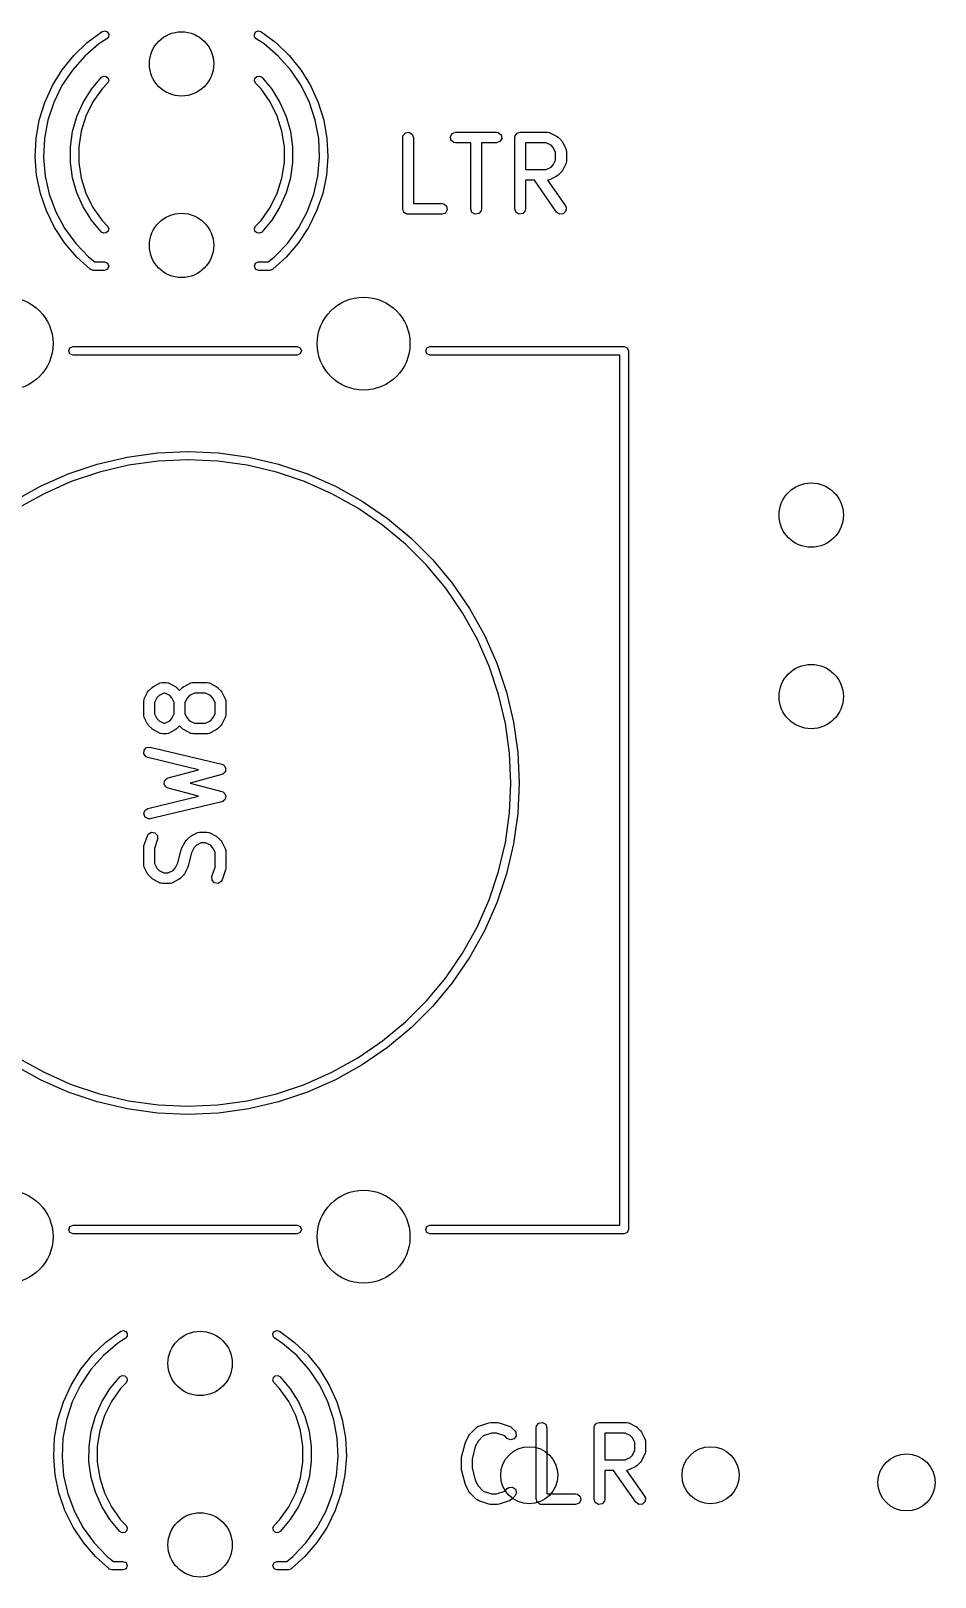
# Model space of a CAD drawing. Extents: x 36 to 247, y -101 to -40.
# Drawn here: x 127.21 to 139.88, y -93.83 to -72.18 of the extents above; entities that cross this region are included whole.
import ezdxf

# ---------------------------------------------------------------- set-up
doc = ezdxf.new("R2010")
doc.units = 0
doc.layers.add('BLACK', color=7, linetype='CONTINUOUS')

msp = doc.modelspace()

# ---------------------------------------------------------------- linework, layer by layer
at = {"layer": 'BLACK', "linetype": 'CONTINUOUS'}
for p, q in [((128.000254, -72.346317), (128.208872, -72.192244)), ((128.208871, -72.192243), (128.244719, -72.182757)), ((128.208872, -72.192244), (128.208871, -72.192243)), ((128.244719, -72.182757), (128.279297, -72.196155)), ((128.297339, -72.264342), (128.273913, -72.293087)), ((128.279297, -72.196155), (128.299396, -72.227317)), ((128.299396, -72.227317), (128.297339, -72.264342)), ((130.340604, -72.227317), (130.360703, -72.196155)), ((130.342661, -72.264342), (130.340604, -72.227317)), ((130.366087, -72.293087), (130.342661, -72.264342)), ((130.360703, -72.196155), (130.395281, -72.182757)), ((130.395281, -72.182757), (130.431129, -72.192243)), ((130.431129, -72.192243), (130.431128, -72.192244)), ((130.431128, -72.192244), (130.639746, -72.346317)), ((127.812758, -72.525497), (128.000254, -72.346317)), ((128.163711, -72.36409), (127.964615, -72.53469)), ((128.273913, -72.293088), (128.163711, -72.36409)), ((128.273913, -72.293087), (128.273913, -72.293088)), ((130.366087, -72.293088), (130.366087, -72.293087)), ((130.476289, -72.36409), (130.366087, -72.293088)), ((130.675385, -72.53469), (130.476289, -72.36409)), ((130.639746, -72.346317), (130.827242, -72.525497)), ((127.649386, -72.726916), (127.812758, -72.525497)), ((127.964615, -72.53469), (127.790416, -72.730645)), ((130.849584, -72.730645), (130.675385, -72.53469)), ((130.827242, -72.525497), (130.990614, -72.726916)), ((127.512751, -72.94735), (127.649386, -72.726916)), ((127.790416, -72.730645), (127.644314, -72.948355)), ((128.057352, -72.998858), (128.19697, -72.832225)), ((128.19697, -72.832225), (128.229697, -72.81479)), ((128.283357, -72.915516), (128.206546, -72.995196)), ((128.229697, -72.81479), (128.266422, -72.819921)), ((128.266422, -72.819921), (128.293117, -72.84566)), ((128.299586, -72.882173), (128.283356, -72.915515)), ((128.283356, -72.915515), (128.283357, -72.915516)), ((128.293117, -72.84566), (128.299586, -72.882173)), ((130.340414, -72.882173), (130.346883, -72.84566)), ((130.356644, -72.915515), (130.340414, -72.882173)), ((130.346883, -72.84566), (130.373578, -72.819921)), ((130.356643, -72.915516), (130.356644, -72.915515)), ((130.433454, -72.995196), (130.356643, -72.915516)), ((130.373578, -72.819921), (130.410303, -72.81479)), ((130.410303, -72.81479), (130.44303, -72.832225)), ((130.44303, -72.832225), (130.582648, -72.998858)), ((130.995686, -72.948355), (130.849584, -72.730645)), ((130.990614, -72.726916), (131.127249, -72.94735)), ((127.405041, -73.18327), (127.512751, -72.94735)), ((127.644314, -72.948355), (127.528993, -73.183822)), ((127.942253, -73.183282), (128.057352, -72.998858)), ((128.206546, -72.995196), (128.079065, -73.17615)), ((130.560935, -73.17615), (130.433454, -72.995196)), ((130.582648, -72.998858), (130.697747, -73.183282)), ((131.111007, -73.183822), (130.995686, -72.948355)), ((131.127249, -72.94735), (131.234959, -73.18327)), ((127.32798, -73.430902), (127.405041, -73.18327)), ((127.528993, -73.183822), (127.446572, -73.432721)), ((127.853911, -73.381916), (127.942253, -73.183282)), ((128.079065, -73.17615), (127.980733, -73.374459)), ((130.659267, -73.374459), (130.560935, -73.17615)), ((130.697747, -73.183282), (130.786089, -73.381916)), ((131.193428, -73.432721), (131.111007, -73.183822)), ((131.234959, -73.18327), (131.31202, -73.430902)), ((127.2828, -73.686282), (127.32798, -73.430902)), ((127.446572, -73.432721), (127.398564, -73.690478)), ((127.794039, -73.590902), (127.853911, -73.381916)), ((127.980733, -73.374459), (127.913861, -73.585465)), ((130.726139, -73.585465), (130.659267, -73.374459)), ((130.786089, -73.381916), (130.845961, -73.590902)), ((131.241436, -73.690478), (131.193428, -73.432721)), ((131.31202, -73.430902), (131.3572, -73.686282)), ((127.270225, -73.945323), (127.2828, -73.686282)), ((127.398564, -73.690478), (127.385852, -73.95236)), ((127.763801, -73.806182), (127.794039, -73.590902)), ((127.913861, -73.585465), (127.880019, -73.804212)), ((130.759981, -73.804212), (130.726139, -73.585465)), ((130.845961, -73.590902), (130.876199, -73.806182)), ((131.254148, -73.95236), (131.241436, -73.690478)), ((131.3572, -73.686282), (131.369775, -73.945323)), ((132.417381, -73.674819), (132.421904, -73.649167)), ((132.417381, -74.674819), (132.417381, -73.674819)), ((132.421904, -73.649167), (132.454881, -73.609867)), ((132.454881, -73.609867), (132.505405, -73.600958)), ((132.505405, -73.600958), (132.549834, -73.62661)), ((132.549834, -73.62661), (132.567381, -73.674819)), ((132.567381, -73.674819), (132.567381, -74.599819)), ((133.085187, -73.661795), (133.110839, -73.617366)), ((133.094096, -73.712319), (133.085187, -73.661795)), ((133.133396, -73.745296), (133.094096, -73.712319)), ((133.110839, -73.617366), (133.159048, -73.599819)), ((133.159048, -73.749819), (133.133396, -73.745296)), ((133.159048, -73.599819), (133.730476, -73.599819)), ((133.369762, -73.749819), (133.159048, -73.749819)), ((133.369762, -74.674819), (133.369762, -73.749819)), ((133.730476, -73.749819), (133.519762, -73.749819)), ((133.519762, -73.749819), (133.519762, -74.674819)), ((133.730476, -73.599819), (133.756128, -73.604342)), ((133.778685, -73.732272), (133.730476, -73.749819)), ((133.756128, -73.604342), (133.795428, -73.637319)), ((133.804337, -73.687843), (133.778685, -73.732272)), ((133.795428, -73.637319), (133.804337, -73.687843)), ((133.98881, -73.674819), (133.990527, -73.665077)), ((133.98881, -74.674819), (133.98881, -73.674819)), ((133.989949, -73.661795), (133.991615, -73.658909)), ((133.990527, -73.665077), (133.989949, -73.661795)), ((133.991615, -73.658909), (133.993333, -73.649167)), ((133.993333, -73.649167), (134.005858, -73.634239)), ((134.005858, -73.634239), (134.015601, -73.617366)), ((134.015601, -73.617366), (134.021959, -73.615051)), ((134.021959, -73.615051), (134.02631, -73.609867)), ((134.02631, -73.609867), (134.045501, -73.606482)), ((134.045501, -73.606482), (134.06381, -73.599819)), ((134.06381, -73.599819), (134.444762, -73.599819)), ((134.427057, -73.749819), (134.13881, -73.749819)), ((134.13881, -73.749819), (134.13881, -74.123628)), ((134.495573, -73.784077), (134.427057, -73.749819)), ((134.444762, -73.599819), (134.470414, -73.604342)), ((134.470414, -73.604342), (134.473849, -73.607224)), ((134.473849, -73.607224), (134.478303, -73.607737)), ((134.478303, -73.607737), (134.573541, -73.655356)), ((134.52598, -73.814484), (134.495573, -73.784077)), ((134.573541, -73.655356), (134.591551, -73.668714)), ((134.591551, -73.668714), (134.593033, -73.669405)), ((134.593033, -73.669405), (134.640652, -73.717024)), ((134.640652, -73.717024), (134.653511, -73.73539)), ((134.653511, -73.73539), (134.654701, -73.736516)), ((134.654701, -73.736516), (134.70232, -73.831754)), ((127.290457, -74.203878), (127.270225, -73.945323)), ((127.385852, -73.95236), (127.408668, -74.213555)), ((127.763784, -74.023575), (127.763801, -73.806182)), ((127.880019, -73.804212), (127.880001, -74.025562)), ((130.759999, -74.025562), (130.759981, -73.804212)), ((130.876199, -73.806182), (130.876216, -74.023575)), ((131.231332, -74.213555), (131.254148, -73.95236)), ((131.369775, -73.945323), (131.349543, -74.203878)), ((134.560238, -73.883), (134.52598, -73.814484)), ((134.52598, -74.058963), (134.560238, -73.990447)), ((134.560238, -73.990447), (134.560238, -73.883)), ((134.70232, -73.831754), (134.709746, -73.85672)), ((134.710238, -74.008152), (134.705715, -74.033804)), ((134.709746, -73.85672), (134.708704, -73.861081)), ((134.708704, -73.861081), (134.710238, -73.865295)), ((134.710238, -73.865295), (134.710238, -74.008152)), ((127.343171, -74.45781), (127.290457, -74.203878)), ((127.408668, -74.213555), (127.466594, -74.469266)), ((127.793988, -74.238859), (127.763784, -74.023575)), ((127.880001, -74.025562), (127.913809, -74.244315)), ((130.726191, -74.244315), (130.759999, -74.025562)), ((130.876216, -74.023575), (130.846012, -74.238859)), ((131.173406, -74.469266), (131.231332, -74.213555)), ((131.349543, -74.203878), (131.296829, -74.45781)), ((134.13881, -74.123628), (134.427057, -74.123628)), ((134.427057, -74.123628), (134.495573, -74.08937)), ((134.573541, -74.218091), (134.478303, -74.26571)), ((134.495573, -74.08937), (134.52598, -74.058963)), ((134.574666, -74.216901), (134.573541, -74.218091)), ((134.593033, -74.204042), (134.574666, -74.216901)), ((134.640652, -74.156423), (134.593033, -74.204042)), ((134.641343, -74.154941), (134.640652, -74.156423)), ((134.654701, -74.136931), (134.641343, -74.154941)), ((134.70232, -74.041693), (134.654701, -74.136931)), ((134.702832, -74.037239), (134.70232, -74.041693)), ((134.705715, -74.033804), (134.702832, -74.037239)), ((127.853827, -74.447855), (127.793988, -74.238859)), ((127.942139, -74.646502), (127.853827, -74.447855)), ((127.913809, -74.244315), (127.980649, -74.455332)), ((130.659351, -74.455332), (130.726191, -74.244315)), ((130.786173, -74.447855), (130.697861, -74.646502)), ((130.846012, -74.238859), (130.786173, -74.447855)), ((134.262856, -74.273628), (134.13881, -74.273628)), ((134.13881, -74.273628), (134.13881, -74.674819)), ((134.573796, -74.717829), (134.262856, -74.273628)), ((134.448975, -74.272094), (134.445711, -74.273282)), ((134.445711, -74.273282), (134.696681, -74.63181)), ((134.453336, -74.273136), (134.448975, -74.272094)), ((134.478303, -74.26571), (134.453336, -74.273136)), ((127.427524, -74.703054), (127.343171, -74.45781)), ((127.466594, -74.469266), (127.558565, -74.714796)), ((128.057208, -74.830944), (127.942139, -74.646502)), ((127.980649, -74.455332), (128.078949, -74.653656)), ((128.078949, -74.653656), (128.206402, -74.83463)), ((130.433598, -74.83463), (130.561051, -74.653656)), ((130.561051, -74.653656), (130.659351, -74.455332)), ((130.697861, -74.646502), (130.582792, -74.830944)), ((131.081435, -74.714796), (131.173406, -74.469266)), ((131.296829, -74.45781), (131.212476, -74.703054)), ((132.567381, -74.599819), (132.968571, -74.599819)), ((132.968571, -74.599819), (132.994223, -74.604342)), ((132.994223, -74.604342), (133.033523, -74.637319)), ((133.033523, -74.637319), (133.042432, -74.687843)), ((134.696681, -74.63181), (134.707686, -74.655418)), ((134.707686, -74.655418), (134.703207, -74.706525)), ((127.542165, -74.935685), (127.427524, -74.703054)), ((127.558565, -74.714796), (127.682893, -74.945634)), ((128.196801, -74.997599), (128.057208, -74.830944)), ((128.206402, -74.83463), (128.283201, -74.914322)), ((130.356799, -74.914322), (130.433598, -74.83463)), ((130.582792, -74.830944), (130.443199, -74.997599)), ((130.957107, -74.945634), (131.081435, -74.714796)), ((131.212476, -74.703054), (131.097835, -74.935685)), ((132.424044, -74.693127), (132.417381, -74.674819)), ((132.427429, -74.712319), (132.424044, -74.693127)), ((132.432613, -74.716669), (132.427429, -74.712319)), ((132.434928, -74.723028), (132.432613, -74.716669)), ((132.451801, -74.73277), (132.434928, -74.723028)), ((132.466729, -74.745296), (132.451801, -74.73277)), ((132.476471, -74.747013), (132.466729, -74.745296)), ((132.479357, -74.74868), (132.476471, -74.747013)), ((132.482639, -74.748101), (132.479357, -74.74868)), ((132.492381, -74.749819), (132.482639, -74.748101)), ((132.968571, -74.749819), (132.492381, -74.749819)), ((133.01678, -74.732272), (132.968571, -74.749819)), ((133.042432, -74.687843), (133.01678, -74.732272)), ((133.387309, -74.723028), (133.369762, -74.674819)), ((133.431738, -74.74868), (133.387309, -74.723028)), ((133.482262, -74.739771), (133.431738, -74.74868)), ((133.515239, -74.700471), (133.482262, -74.739771)), ((133.519762, -74.674819), (133.515239, -74.700471)), ((134.006357, -74.723028), (133.98881, -74.674819)), ((134.050786, -74.74868), (134.006357, -74.723028)), ((134.10131, -74.739771), (134.050786, -74.74868)), ((134.134287, -74.700471), (134.10131, -74.739771)), ((134.13881, -74.674819), (134.134287, -74.700471)), ((134.615817, -74.747261), (134.573796, -74.717829)), ((134.666925, -74.742797), (134.615817, -74.747261)), ((134.703207, -74.706525), (134.666925, -74.742797)), ((127.68526, -75.151981), (127.542165, -74.935685)), ((127.682893, -74.945634), (127.837293, -75.15754)), ((128.229525, -75.01504), (128.1968, -74.997599)), ((128.1968, -74.997599), (128.196801, -74.997599)), ((128.266251, -75.009914), (128.229525, -75.01504)), ((128.29295, -74.98418), (128.266251, -75.009914)), ((128.283201, -74.914322), (128.2832, -74.914323)), ((128.2832, -74.914323), (128.299424, -74.947667)), ((128.299424, -74.947667), (128.29295, -74.98418)), ((130.340576, -74.947667), (130.3568, -74.914323)), ((130.34705, -74.98418), (130.340576, -74.947667)), ((130.373749, -75.009914), (130.34705, -74.98418)), ((130.3568, -74.914323), (130.356799, -74.914322)), ((130.410475, -75.01504), (130.373749, -75.009914)), ((130.4432, -74.997599), (130.410475, -75.01504)), ((130.443199, -74.997599), (130.4432, -74.997599)), ((130.802707, -75.15754), (130.957107, -74.945634)), ((131.097835, -74.935685), (130.95474, -75.151981)), ((127.854519, -75.348479), (127.68526, -75.151981)), ((127.837293, -75.15754), (128.018929, -75.346622)), ((130.621071, -75.346622), (130.802707, -75.15754)), ((130.95474, -75.151981), (130.785481, -75.348479)), ((128.041251, -75.516646), (127.854519, -75.348479)), ((128.018929, -75.346622), (128.105351, -75.415)), ((128.041574, -75.517426), (128.041251, -75.516646)), ((128.042578, -75.517841), (128.041574, -75.517426)), ((128.047233, -75.522034), (128.042578, -75.517841)), ((128.047232, -75.522035), (128.047233, -75.522034)), ((128.081993, -75.534948), (128.047232, -75.522035)), ((128.105351, -75.415), (128.24, -75.415)), ((128.24, -75.415), (128.282426, -75.432574)), ((128.282426, -75.517426), (128.24, -75.535)), ((128.282426, -75.432574), (128.3, -75.475)), ((128.3, -75.475), (128.282426, -75.517426)), ((130.34, -75.475), (130.357574, -75.432574)), ((130.357574, -75.517426), (130.34, -75.475)), ((130.357574, -75.432574), (130.4, -75.415)), ((130.4, -75.535), (130.357574, -75.517426)), ((130.4, -75.415), (130.534649, -75.415)), ((130.534649, -75.415), (130.621071, -75.346622)), ((130.592768, -75.522035), (130.558007, -75.534948)), ((130.597421, -75.517841), (130.592767, -75.522034)), ((130.592767, -75.522034), (130.592768, -75.522035)), ((130.598426, -75.517426), (130.597421, -75.517841)), ((130.598748, -75.516646), (130.598426, -75.517426)), ((130.785481, -75.348479), (130.598748, -75.516646)), ((128.083116, -75.534633), (128.081993, -75.534948)), ((128.084, -75.535), (128.083116, -75.534633)), ((128.24, -75.535), (128.084, -75.535)), ((130.556, -75.535), (130.4, -75.535)), ((130.556883, -75.534633), (130.556, -75.535)), ((130.558007, -75.534948), (130.556883, -75.534633)), ((127.757574, -76.617574), (127.8, -76.6)), ((127.8, -76.6), (130.94, -76.6)), ((130.94, -76.6), (130.982426, -76.617574)), ((132.757574, -76.617574), (132.8, -76.6)), ((132.8, -76.6), (135.52, -76.6)), ((135.52, -76.6), (135.562426, -76.617574)), ((127.74, -76.66), (127.757574, -76.617574)), ((127.757574, -76.702426), (127.74, -76.66)), ((127.8, -76.72), (127.757574, -76.702426)), ((130.94, -76.72), (127.8, -76.72)), ((130.982426, -76.702426), (130.94, -76.72)), ((130.982426, -76.617574), (131, -76.66)), ((131, -76.66), (130.982426, -76.702426)), ((132.74, -76.66), (132.757574, -76.617574)), ((132.757574, -76.702426), (132.74, -76.66)), ((132.8, -76.72), (132.757574, -76.702426)), ((135.46, -76.72), (132.8, -76.72)), ((135.46, -88.9), (135.46, -76.72)), ((135.562426, -76.617574), (135.58, -76.66)), ((135.58, -76.66), (135.58, -88.96)), ((128.557577, -78.149939), (128.981962, -78.090739)), ((128.981962, -78.090739), (129.41, -78.07095)), ((129.41, -78.07095), (129.838038, -78.090739)), ((129.838038, -78.090739), (130.262423, -78.149939)), ((127.734182, -78.384215), (128.140464, -78.248043)), ((128.140464, -78.248043), (128.557577, -78.149939)), ((128.57874, -78.263151), (128.171982, -78.358819)), ((128.992589, -78.205421), (128.57874, -78.263151)), ((129.41, -78.186123), (128.992589, -78.205421)), ((129.827411, -78.205421), (129.41, -78.186123)), ((130.24126, -78.263151), (129.827411, -78.205421)), ((130.648018, -78.358819), (130.24126, -78.263151)), ((130.262423, -78.149939), (130.679536, -78.248043)), ((130.679536, -78.248043), (131.085818, -78.384215)), ((126.967855, -78.7658), (127.342197, -78.557293)), ((127.342197, -78.557293), (127.734182, -78.384215)), ((127.775787, -78.49161), (127.393535, -78.660391)), ((128.171982, -78.358819), (127.775787, -78.49161)), ((131.044213, -78.49161), (130.648018, -78.358819)), ((131.426465, -78.660391), (131.044213, -78.49161)), ((131.085818, -78.384215), (131.477803, -78.557293)), ((131.477803, -78.557293), (131.852145, -78.7658)), ((127.393535, -78.660391), (127.028486, -78.863722)), ((131.791514, -78.863722), (131.426465, -78.660391)), ((131.852145, -78.7658), (132.205652, -79.007958)), ((132.136245, -79.099868), (131.791514, -78.863722)), ((132.457716, -79.366815), (132.136245, -79.099868)), ((132.205652, -79.007958), (132.535308, -79.281701)), ((132.753185, -79.662284), (132.457716, -79.366815)), ((132.535308, -79.281701), (132.838299, -79.584692)), ((132.838299, -79.584692), (133.112042, -79.914348)), ((133.020132, -79.983755), (132.753185, -79.662284)), ((133.256278, -80.328486), (133.020132, -79.983755)), ((133.112042, -79.914348), (133.3542, -80.267855)), ((133.3542, -80.267855), (133.562707, -80.642197)), ((133.459609, -80.693535), (133.256278, -80.328486)), ((133.62839, -81.075787), (133.459609, -80.693535)), ((133.562707, -80.642197), (133.735785, -81.034182)), ((133.761181, -81.471982), (133.62839, -81.075787)), ((133.735785, -81.034182), (133.871957, -81.440464)), ((128.859405, -81.418871), (128.907024, -81.371252)), ((128.907024, -81.371252), (128.92539, -81.358392)), ((128.92539, -81.358392), (128.926516, -81.357203)), ((128.926516, -81.357203), (129.021754, -81.309584)), ((129.021754, -81.309584), (129.04672, -81.302158)), ((129.04672, -81.302158), (129.051081, -81.303199)), ((129.051081, -81.303199), (129.055295, -81.301666)), ((129.055295, -81.301666), (129.102914, -81.301666)), ((129.102914, -81.301666), (129.128566, -81.306189)), ((129.128566, -81.306189), (129.132001, -81.309071)), ((129.132001, -81.309071), (129.136455, -81.309584)), ((129.136455, -81.309584), (129.231693, -81.357203)), ((129.231693, -81.357203), (129.249703, -81.370561)), ((129.249703, -81.370561), (129.251185, -81.371252)), ((129.251185, -81.371252), (129.29339, -81.413457)), ((129.29339, -81.413457), (129.335595, -81.371252)), ((129.335595, -81.371252), (129.353961, -81.358392)), ((129.353961, -81.358392), (129.355087, -81.357203)), ((129.355087, -81.357203), (129.450325, -81.309584)), ((129.450325, -81.309584), (129.475291, -81.302158)), ((129.475291, -81.302158), (129.479652, -81.303199)), ((129.479652, -81.303199), (129.483866, -81.301666)), ((129.483866, -81.301666), (129.674342, -81.301666)), ((129.674342, -81.301666), (129.699994, -81.306189)), ((129.699994, -81.306189), (129.703429, -81.309071)), ((129.703429, -81.309071), (129.707883, -81.309584)), ((129.707883, -81.309584), (129.803121, -81.357203)), ((129.803121, -81.357203), (129.821129, -81.370559)), ((129.821129, -81.370559), (129.822612, -81.371251)), ((129.822612, -81.371251), (129.870232, -81.41887)), ((128.789819, -81.567142), (128.794342, -81.54149)), ((128.789819, -81.757618), (128.789819, -81.567142)), ((128.794342, -81.54149), (128.797224, -81.538054)), ((128.797224, -81.538054), (128.797737, -81.533601)), ((128.797737, -81.533601), (128.845356, -81.438363)), ((128.845356, -81.438363), (128.858714, -81.420352)), ((128.858714, -81.420352), (128.859405, -81.418871)), ((128.974077, -81.516331), (128.939819, -81.584847)), ((128.939819, -81.584847), (128.939819, -81.739913)), ((129.004484, -81.485924), (128.974077, -81.516331)), ((129.073, -81.451666), (129.004484, -81.485924)), ((129.085209, -81.451666), (129.073, -81.451666)), ((129.153725, -81.485924), (129.085209, -81.451666)), ((129.184132, -81.516331), (129.153725, -81.485924)), ((129.21839, -81.584847), (129.184132, -81.516331)), ((129.21839, -81.739913), (129.21839, -81.584847)), ((129.402648, -81.516331), (129.36839, -81.584847)), ((129.36839, -81.584847), (129.36839, -81.739913)), ((129.433055, -81.485924), (129.402648, -81.516331)), ((129.501571, -81.451666), (129.433055, -81.485924)), ((129.656637, -81.451666), (129.501571, -81.451666)), ((129.725153, -81.485924), (129.656637, -81.451666)), ((129.755561, -81.516331), (129.725153, -81.485924)), ((129.789819, -81.584847), (129.755561, -81.516331)), ((129.789819, -81.739913), (129.789819, -81.584847)), ((129.870232, -81.41887), (129.883094, -81.437238)), ((129.883094, -81.437238), (129.884282, -81.438363)), ((129.884282, -81.438363), (129.931901, -81.533601)), ((129.931901, -81.533601), (129.939327, -81.558567)), ((129.939327, -81.558567), (129.938285, -81.562928)), ((129.938285, -81.562928), (129.939819, -81.567142)), ((129.939819, -81.567142), (129.939819, -81.757618)), ((133.856849, -81.87874), (133.761181, -81.471982)), ((133.871957, -81.440464), (133.970061, -81.857577)), ((128.791352, -81.761831), (128.789819, -81.757618)), ((128.790311, -81.766192), (128.791352, -81.761831)), ((128.797737, -81.791159), (128.790311, -81.766192)), ((128.845356, -81.886397), (128.797737, -81.791159)), ((128.939819, -81.739913), (128.974077, -81.808429)), ((129.184132, -81.808429), (129.21839, -81.739913)), ((129.36839, -81.739913), (129.402648, -81.808429)), ((129.755561, -81.808428), (129.789819, -81.739913)), ((129.931901, -81.791159), (129.884282, -81.886397)), ((129.932413, -81.786705), (129.931901, -81.791159)), ((129.935296, -81.78327), (129.932413, -81.786705)), ((129.939819, -81.757618), (129.935296, -81.78327)), ((128.846545, -81.887522), (128.845356, -81.886397)), ((128.859405, -81.905889), (128.846545, -81.887522)), ((128.907024, -81.953508), (128.859405, -81.905889)), ((128.908505, -81.954199), (128.907024, -81.953508)), ((128.926516, -81.967557), (128.908505, -81.954199)), ((129.021754, -82.015176), (128.926516, -81.967557)), ((128.974077, -81.808429), (129.004484, -81.838836)), ((129.004484, -81.838836), (129.073, -81.873094)), ((129.026207, -82.015688), (129.021754, -82.015176)), ((129.029643, -82.018571), (129.026207, -82.015688)), ((129.055295, -82.023094), (129.029643, -82.018571)), ((129.102914, -82.023094), (129.055295, -82.023094)), ((129.073, -81.873094), (129.085209, -81.873094)), ((129.085209, -81.873094), (129.153725, -81.838836)), ((129.107127, -82.02156), (129.102914, -82.023094)), ((129.111488, -82.022602), (129.107127, -82.02156)), ((129.136455, -82.015176), (129.111488, -82.022602)), ((129.231693, -81.967557), (129.136455, -82.015176)), ((129.153725, -81.838836), (129.184132, -81.808429)), ((129.232818, -81.966367), (129.231693, -81.967557)), ((129.251185, -81.953508), (129.232818, -81.966367)), ((129.29339, -81.911303), (129.251185, -81.953508)), ((129.335595, -81.953508), (129.29339, -81.911303)), ((129.337076, -81.954199), (129.335595, -81.953508)), ((129.355087, -81.967557), (129.337076, -81.954199)), ((129.450325, -82.015176), (129.355087, -81.967557)), ((129.402648, -81.808429), (129.433055, -81.838836)), ((129.433055, -81.838836), (129.501571, -81.873094)), ((129.454778, -82.015688), (129.450325, -82.015176)), ((129.458214, -82.018571), (129.454778, -82.015688)), ((129.483866, -82.023094), (129.458214, -82.018571)), ((129.674342, -82.023094), (129.483866, -82.023094)), ((129.501571, -81.873094), (129.656637, -81.873094)), ((129.656637, -81.873094), (129.725153, -81.838835)), ((129.678555, -82.02156), (129.674342, -82.023094)), ((129.682916, -82.022602), (129.678555, -82.02156)), ((129.707883, -82.015176), (129.682916, -82.022602)), ((129.803121, -81.967557), (129.707883, -82.015176)), ((129.725153, -81.838835), (129.755561, -81.808428)), ((129.804246, -81.966368), (129.803121, -81.967557)), ((129.822612, -81.953509), (129.804246, -81.966368)), ((129.870232, -81.90589), (129.822612, -81.953509)), ((129.870922, -81.904408), (129.870232, -81.90589)), ((129.884282, -81.886397), (129.870922, -81.904408)), ((133.914579, -82.292589), (133.856849, -81.87874)), ((133.970061, -81.857577), (134.029261, -82.281962)), ((128.795983, -82.25165), (128.831228, -82.214371)), ((128.831228, -82.214371), (128.882191, -82.208468)), ((128.882191, -82.208468), (129.882191, -82.446563)), ((128.792948, -82.302864), (128.795983, -82.25165)), ((128.823541, -82.344047), (128.792948, -82.302864)), ((128.847447, -82.354388), (128.823541, -82.344047)), ((129.558303, -82.523639), (128.847447, -82.354388)), ((129.882191, -82.446563), (129.906097, -82.456904)), ((129.906097, -82.456904), (129.910788, -82.463218)), ((133.933877, -82.71), (133.914579, -82.292589)), ((134.029261, -82.281962), (134.04905, -82.71)), ((129.087365, -82.673529), (129.089148, -82.666908)), ((129.089148, -82.666908), (129.105052, -82.655799)), ((129.105052, -82.655799), (129.118755, -82.642064)), ((129.118755, -82.642064), (129.125585, -82.641458)), ((129.125585, -82.641458), (129.131208, -82.637531)), ((129.131208, -82.637531), (129.558303, -82.523639)), ((129.884144, -82.591991), (129.441613, -82.709999)), ((129.890595, -82.587485), (129.884144, -82.591991)), ((129.89841, -82.58658), (129.890595, -82.587485)), ((129.911083, -82.573174), (129.89841, -82.58658)), ((129.910788, -82.463218), (129.917916, -82.466553)), ((129.926204, -82.562614), (129.911083, -82.573174)), ((129.917916, -82.466553), (129.925691, -82.483281)), ((129.925691, -82.483281), (129.936691, -82.498087)), ((129.928248, -82.555019), (129.926204, -82.562614)), ((129.933655, -82.549301), (129.928248, -82.555019)), ((129.934746, -82.530886), (129.933655, -82.549301)), ((129.939542, -82.513076), (129.934746, -82.530886)), ((129.936691, -82.498087), (129.936225, -82.505941)), ((129.936225, -82.505941), (129.939542, -82.513076)), ((129.07581, -82.716446), (129.080854, -82.69771)), ((129.078701, -82.722665), (129.07581, -82.716446)), ((129.078112, -82.729497), (129.078701, -82.722665)), ((129.089257, -82.745374), (129.078112, -82.729497)), ((129.080854, -82.69771), (129.082522, -82.678384)), ((129.082522, -82.678384), (129.087365, -82.673529)), ((129.097436, -82.762968), (129.089257, -82.745374)), ((129.103647, -82.765873), (129.097436, -82.762968)), ((129.107588, -82.771487), (129.103647, -82.765873)), ((129.131208, -82.782467), (129.107588, -82.771487)), ((129.558303, -82.896358), (129.131208, -82.782467)), ((129.441613, -82.709999), (129.884144, -82.828007)), ((129.884144, -82.828007), (129.907764, -82.838987)), ((129.907764, -82.838987), (129.912285, -82.845427)), ((129.912285, -82.845427), (129.919319, -82.848951)), ((129.919319, -82.848951), (129.926641, -82.865877)), ((129.926641, -82.865877), (129.937241, -82.880977)), ((129.937241, -82.880977), (129.936564, -82.888816)), ((129.936564, -82.888816), (129.939688, -82.896037)), ((133.914579, -83.127411), (133.933877, -82.71)), ((134.04905, -82.71), (134.029261, -83.138038)), ((128.78995, -83.143008), (128.804614, -83.093846)), ((128.804614, -83.093846), (128.847447, -83.06561)), ((128.847447, -83.06561), (129.558303, -82.896358)), ((129.882191, -82.973435), (128.882191, -83.21153)), ((129.888759, -82.969105), (129.882191, -82.973435)), ((129.896597, -82.96841), (129.888759, -82.969105)), ((129.909628, -82.955347), (129.896597, -82.96841)), ((129.925024, -82.945199), (129.909628, -82.955347)), ((129.927271, -82.937663), (129.925024, -82.945199)), ((129.932831, -82.932091), (129.927271, -82.937663)), ((129.934417, -82.913708), (129.932831, -82.932091)), ((129.939688, -82.896037), (129.934417, -82.913708)), ((128.810319, -83.190094), (128.78995, -83.143008)), ((128.856188, -83.213072), (128.810319, -83.190094)), ((128.882191, -83.21153), (128.856188, -83.213072)), ((133.856849, -83.54126), (133.914579, -83.127411)), ((134.029261, -83.138038), (133.970061, -83.562423)), ((128.793668, -83.591044), (128.841287, -83.448187)), ((128.841287, -83.448187), (128.853689, -83.425282)), ((128.853689, -83.425282), (128.897402, -83.398427)), ((128.897402, -83.398427), (128.94815, -83.405952)), ((128.983589, -83.495622), (128.939819, -83.626931)), ((128.94815, -83.405952), (128.982188, -83.444338)), ((128.982188, -83.444338), (128.983589, -83.495622)), ((129.321546, -83.628839), (129.369165, -83.533601)), ((129.369165, -83.533601), (129.382523, -83.51559)), ((129.382523, -83.51559), (129.383214, -83.514109)), ((129.383214, -83.514109), (129.430833, -83.46649)), ((129.430833, -83.46649), (129.449199, -83.45363)), ((129.449199, -83.45363), (129.450325, -83.452441)), ((129.450325, -83.452441), (129.545563, -83.404822)), ((129.545563, -83.404822), (129.570529, -83.397396)), ((129.570529, -83.397396), (129.57489, -83.398437)), ((129.57489, -83.398437), (129.579104, -83.396904)), ((129.579104, -83.396904), (129.674342, -83.396904)), ((129.674342, -83.396904), (129.699994, -83.401427)), ((129.699994, -83.401427), (129.703429, -83.404309)), ((129.703429, -83.404309), (129.707883, -83.404822)), ((129.707883, -83.404822), (129.803121, -83.452441)), ((129.803121, -83.452441), (129.821129, -83.465797)), ((129.821129, -83.465797), (129.822612, -83.466489)), ((129.822612, -83.466489), (129.870232, -83.514108)), ((129.870232, -83.514108), (129.883094, -83.532476)), ((129.883094, -83.532476), (129.884282, -83.533601)), ((129.884282, -83.533601), (129.931901, -83.628839)), ((128.789819, -83.614761), (128.793712, -83.592678)), ((128.789819, -83.852856), (128.789819, -83.614761)), ((128.793712, -83.592678), (128.793668, -83.591044)), ((128.939819, -83.626931), (128.939819, -83.835151)), ((129.270244, -83.82668), (129.315867, -83.64419)), ((129.315867, -83.64419), (129.321139, -83.632367)), ((129.321139, -83.632367), (129.321546, -83.628839)), ((129.459392, -83.688556), (129.41377, -83.871046)), ((129.497886, -83.611569), (129.459392, -83.688556)), ((129.528293, -83.581162), (129.497886, -83.611569)), ((129.596809, -83.546904), (129.528293, -83.581162)), ((129.656637, -83.546904), (129.596809, -83.546904)), ((129.725153, -83.581162), (129.656637, -83.546904)), ((129.755561, -83.611569), (129.725153, -83.581162)), ((129.789819, -83.680085), (129.755561, -83.611569)), ((129.789819, -83.888305), (129.789819, -83.680085)), ((129.931901, -83.628839), (129.939327, -83.653805)), ((129.939327, -83.653805), (129.938285, -83.658166)), ((129.938285, -83.658166), (129.939819, -83.66238)), ((129.939819, -83.66238), (129.939819, -83.900475)), ((133.761181, -83.948018), (133.856849, -83.54126)), ((133.970061, -83.562423), (133.871957, -83.979536)), ((128.791352, -83.857069), (128.789819, -83.852856)), ((128.790311, -83.86143), (128.791352, -83.857069)), ((128.797737, -83.886397), (128.790311, -83.86143)), ((128.845356, -83.981635), (128.797737, -83.886397)), ((128.939819, -83.835151), (128.974077, -83.903667)), ((128.974077, -83.903667), (129.004484, -83.934074)), ((129.004484, -83.934074), (129.073, -83.968332)), ((129.073, -83.968332), (129.132828, -83.968332)), ((129.132828, -83.968332), (129.201344, -83.934074)), ((129.201344, -83.934074), (129.231751, -83.903667)), ((129.231751, -83.903667), (129.270244, -83.82668)), ((129.408091, -83.886397), (129.360472, -83.981635)), ((129.408497, -83.882868), (129.408091, -83.886397)), ((129.41377, -83.871046), (129.408497, -83.882868)), ((129.746049, -84.019615), (129.789819, -83.888305)), ((129.93597, -83.924193), (129.888351, -84.067049)), ((129.939819, -83.900475), (129.935925, -83.922557)), ((129.935925, -83.922557), (129.93597, -83.924193)), ((133.62839, -84.344213), (133.761181, -83.948018)), ((128.846545, -83.98276), (128.845356, -83.981635)), ((128.859405, -84.001127), (128.846545, -83.98276)), ((128.907024, -84.048746), (128.859405, -84.001127)), ((128.908505, -84.049437), (128.907024, -84.048746)), ((128.926516, -84.062795), (128.908505, -84.049437)), ((129.021754, -84.110414), (128.926516, -84.062795)), ((129.026207, -84.110926), (129.021754, -84.110414)), ((129.029643, -84.113809), (129.026207, -84.110926)), ((129.055295, -84.118332), (129.029643, -84.113809)), ((129.150533, -84.118332), (129.055295, -84.118332)), ((129.154746, -84.116798), (129.150533, -84.118332)), ((129.159107, -84.11784), (129.154746, -84.116798)), ((129.184074, -84.110414), (129.159107, -84.11784)), ((129.279312, -84.062795), (129.184074, -84.110414)), ((129.280437, -84.061605), (129.279312, -84.062795)), ((129.298804, -84.048746), (129.280437, -84.061605)), ((129.346423, -84.001127), (129.298804, -84.048746)), ((129.347114, -83.999645), (129.346423, -84.001127)), ((129.360472, -83.981635), (129.347114, -83.999645)), ((129.74745, -84.070899), (129.746049, -84.019615)), ((129.781487, -84.109284), (129.74745, -84.070899)), ((129.832236, -84.116809), (129.781487, -84.109284)), ((129.875948, -84.089954), (129.832236, -84.116809)), ((129.888351, -84.067049), (129.875948, -84.089954)), ((133.871957, -83.979536), (133.735785, -84.385818)), ((133.459609, -84.726465), (133.62839, -84.344213)), ((133.735785, -84.385818), (133.562707, -84.777803)), ((133.256278, -85.091514), (133.459609, -84.726465)), ((133.562707, -84.777803), (133.3542, -85.152145)), ((133.020132, -85.436245), (133.256278, -85.091514)), ((133.3542, -85.152145), (133.112042, -85.505652)), ((132.753185, -85.757716), (133.020132, -85.436245)), ((133.112042, -85.505652), (132.838299, -85.835308)), ((132.457716, -86.053185), (132.753185, -85.757716)), ((132.838299, -85.835308), (132.535308, -86.138299)), ((132.136245, -86.320132), (132.457716, -86.053185)), ((131.791514, -86.556278), (132.136245, -86.320132)), ((132.535308, -86.138299), (132.205652, -86.412042)), ((127.028486, -86.556278), (127.393535, -86.759609)), ((131.426465, -86.759609), (131.791514, -86.556278)), ((132.205652, -86.412042), (131.852145, -86.6542)), ((127.342197, -86.862707), (126.967855, -86.6542)), ((127.393535, -86.759609), (127.775787, -86.92839)), ((131.044213, -86.92839), (131.426465, -86.759609)), ((131.852145, -86.6542), (131.477803, -86.862707)), ((127.734182, -87.035785), (127.342197, -86.862707)), ((127.775787, -86.92839), (128.171982, -87.061181)), ((130.648018, -87.061181), (131.044213, -86.92839)), ((131.477803, -86.862707), (131.085818, -87.035785)), ((128.140464, -87.171957), (127.734182, -87.035785)), ((128.557577, -87.270061), (128.140464, -87.171957)), ((128.171982, -87.061181), (128.57874, -87.156849)), ((128.57874, -87.156849), (128.992589, -87.214579)), ((128.992589, -87.214579), (129.41, -87.233877)), ((129.41, -87.233877), (129.827411, -87.214579)), ((129.827411, -87.214579), (130.24126, -87.156849)), ((130.24126, -87.156849), (130.648018, -87.061181)), ((130.679536, -87.171957), (130.262423, -87.270061)), ((131.085818, -87.035785), (130.679536, -87.171957)), ((128.981962, -87.329261), (128.557577, -87.270061)), ((129.41, -87.34905), (128.981962, -87.329261)), ((129.838038, -87.329261), (129.41, -87.34905)), ((130.262423, -87.270061), (129.838038, -87.329261)), ((127.74, -88.96), (127.757574, -88.917574)), ((127.757574, -88.917574), (127.8, -88.9)), ((127.8, -88.9), (130.94, -88.9)), ((130.94, -88.9), (130.982426, -88.917574)), ((130.982426, -88.917574), (131, -88.96)), ((132.74, -88.96), (132.757574, -88.917574)), ((132.757574, -88.917574), (132.8, -88.9)), ((132.8, -88.9), (135.46, -88.9)), ((127.757574, -89.002426), (127.74, -88.96)), ((127.8, -89.02), (127.757574, -89.002426)), ((130.94, -89.02), (127.8, -89.02)), ((130.982426, -89.002426), (130.94, -89.02)), ((131, -88.96), (130.982426, -89.002426)), ((132.757574, -89.002426), (132.74, -88.96)), ((132.8, -89.02), (132.757574, -89.002426)), ((135.52, -89.02), (132.8, -89.02)), ((135.562426, -89.002426), (135.52, -89.02)), ((135.58, -88.96), (135.562426, -89.002426)), ((128.260254, -90.536317), (128.468872, -90.382244)), ((128.468871, -90.382243), (128.504719, -90.372757)), ((128.468872, -90.382244), (128.468871, -90.382243)), ((128.504719, -90.372757), (128.539297, -90.386155)), ((128.557339, -90.454342), (128.533913, -90.483087)), ((128.539297, -90.386155), (128.559396, -90.417317)), ((128.559396, -90.417317), (128.557339, -90.454342)), ((130.600604, -90.417317), (130.620703, -90.386155)), ((130.602661, -90.454342), (130.600604, -90.417317)), ((130.626087, -90.483087), (130.602661, -90.454342)), ((130.620703, -90.386155), (130.655281, -90.372757)), ((130.655281, -90.372757), (130.691129, -90.382243)), ((130.691129, -90.382243), (130.691128, -90.382244)), ((130.691128, -90.382244), (130.899746, -90.536317)), ((128.072758, -90.715497), (128.260254, -90.536317)), ((128.423711, -90.55409), (128.224615, -90.72469)), ((128.533913, -90.483088), (128.423711, -90.55409)), ((128.533913, -90.483087), (128.533913, -90.483088)), ((130.626087, -90.483088), (130.626087, -90.483087)), ((130.736289, -90.55409), (130.626087, -90.483088)), ((130.935385, -90.72469), (130.736289, -90.55409)), ((130.899746, -90.536317), (131.087242, -90.715497)), ((127.909386, -90.916916), (128.072758, -90.715497)), ((128.224615, -90.72469), (128.050416, -90.920645)), ((131.109584, -90.920645), (130.935385, -90.72469)), ((131.087242, -90.715497), (131.250614, -90.916916)), ((127.772751, -91.13735), (127.909386, -90.916916)), ((128.050416, -90.920645), (127.904314, -91.138355)), ((128.317352, -91.188858), (128.45697, -91.022225)), ((128.45697, -91.022225), (128.489697, -91.00479)), ((128.543357, -91.105516), (128.466546, -91.185196)), ((128.489697, -91.00479), (128.526422, -91.009921)), ((128.526422, -91.009921), (128.553117, -91.03566)), ((128.559586, -91.072173), (128.543356, -91.105515)), ((128.543356, -91.105515), (128.543357, -91.105516)), ((128.553117, -91.03566), (128.559586, -91.072173)), ((130.600414, -91.072173), (130.606883, -91.03566)), ((130.616644, -91.105515), (130.600414, -91.072173)), ((130.606883, -91.03566), (130.633578, -91.009921)), ((130.616643, -91.105516), (130.616644, -91.105515)), ((130.693454, -91.185196), (130.616643, -91.105516)), ((130.633578, -91.009921), (130.670303, -91.00479)), ((130.670303, -91.00479), (130.70303, -91.022225)), ((130.70303, -91.022225), (130.842648, -91.188858)), ((131.255686, -91.138355), (131.109584, -90.920645)), ((131.250614, -90.916916), (131.387249, -91.13735)), ((127.665041, -91.37327), (127.772751, -91.13735)), ((127.904314, -91.138355), (127.788993, -91.373822)), ((128.202253, -91.373282), (128.317352, -91.188858)), ((128.466546, -91.185196), (128.339065, -91.36615)), ((130.820935, -91.36615), (130.693454, -91.185196)), ((130.842648, -91.188858), (130.957747, -91.373282)), ((131.371007, -91.373822), (131.255686, -91.138355)), ((131.387249, -91.13735), (131.494959, -91.37327)), ((127.58798, -91.620902), (127.665041, -91.37327)), ((127.788993, -91.373822), (127.706572, -91.622721)), ((128.113911, -91.571916), (128.202253, -91.373282)), ((128.339065, -91.36615), (128.240733, -91.564459)), ((130.919267, -91.564459), (130.820935, -91.36615)), ((130.957747, -91.373282), (131.046089, -91.571916)), ((131.453428, -91.622721), (131.371007, -91.373822)), ((131.494959, -91.37327), (131.57202, -91.620902)), ((127.5428, -91.876282), (127.58798, -91.620902)), ((127.706572, -91.622721), (127.658564, -91.880478)), ((128.054039, -91.780902), (128.113911, -91.571916)), ((128.240733, -91.564459), (128.173861, -91.775465)), ((130.986139, -91.775465), (130.919267, -91.564459)), ((131.046089, -91.571916), (131.105961, -91.780902)), ((131.501436, -91.880478), (131.453428, -91.622721)), ((131.57202, -91.620902), (131.6172, -91.876282)), ((133.357919, -91.824643), (133.453157, -91.729405)), ((133.453157, -91.729405), (133.474494, -91.714464)), ((133.474494, -91.714464), (133.478962, -91.714073)), ((133.478962, -91.714073), (133.482473, -91.711287)), ((133.482473, -91.711287), (133.625329, -91.663668)), ((133.625329, -91.663668), (133.647509, -91.660378)), ((133.647509, -91.660378), (133.649047, -91.659819)), ((133.649047, -91.659819), (133.744285, -91.659819)), ((133.744285, -91.659819), (133.766367, -91.663712)), ((133.766367, -91.663712), (133.768002, -91.663668)), ((133.768002, -91.663668), (133.910859, -91.711287)), ((133.910859, -91.711287), (133.933764, -91.723689)), ((133.933764, -91.723689), (133.936111, -91.72751)), ((133.936111, -91.72751), (133.940175, -91.729405)), ((133.940175, -91.729405), (133.987794, -91.777024)), ((134.288333, -91.734819), (134.292856, -91.709167)), ((134.288333, -92.734819), (134.288333, -91.734819)), ((134.292856, -91.709167), (134.325833, -91.669867)), ((134.325833, -91.669867), (134.376357, -91.660958)), ((134.376357, -91.660958), (134.420786, -91.68661)), ((134.420786, -91.68661), (134.438333, -91.734819)), ((134.438333, -91.734819), (134.438333, -92.659819)), ((135.097857, -91.734819), (135.099574, -91.725077)), ((135.097857, -92.734819), (135.097857, -91.734819)), ((135.098996, -91.721795), (135.100662, -91.718909)), ((135.099574, -91.725077), (135.098996, -91.721795)), ((135.100662, -91.718909), (135.10238, -91.709167)), ((135.10238, -91.709167), (135.114905, -91.694239)), ((135.114905, -91.694239), (135.124648, -91.677366)), ((135.124648, -91.677366), (135.131006, -91.675051)), ((135.131006, -91.675051), (135.135357, -91.669867)), ((135.135357, -91.669867), (135.154548, -91.666482)), ((135.154548, -91.666482), (135.172857, -91.659819)), ((135.172857, -91.659819), (135.553809, -91.659819)), ((135.553809, -91.659819), (135.579461, -91.664342)), ((135.579461, -91.664342), (135.582896, -91.667224)), ((135.582896, -91.667224), (135.58735, -91.667737)), ((135.58735, -91.667737), (135.682588, -91.715356)), ((135.682588, -91.715356), (135.700598, -91.728714)), ((135.700598, -91.728714), (135.70208, -91.729405)), ((135.70208, -91.729405), (135.749699, -91.777024)), ((127.530225, -92.135323), (127.5428, -91.876282)), ((127.658564, -91.880478), (127.645852, -92.14236)), ((128.023801, -91.996182), (128.054039, -91.780902)), ((128.173861, -91.775465), (128.140019, -91.994212)), ((131.019981, -91.994212), (130.986139, -91.775465)), ((131.105961, -91.780902), (131.136199, -91.996182)), ((131.514148, -92.14236), (131.501436, -91.880478)), ((131.6172, -91.876282), (131.629775, -92.135323)), ((133.242953, -92.1452), (133.290572, -91.954724)), ((133.290572, -91.954724), (133.295844, -91.942901)), ((133.295844, -91.942901), (133.296251, -91.939373)), ((133.296251, -91.939373), (133.34387, -91.844135)), ((133.34387, -91.844135), (133.357228, -91.826124)), ((133.357228, -91.826124), (133.357919, -91.824643)), ((133.472591, -91.922103), (133.434097, -91.99909)), ((133.546704, -91.84799), (133.472591, -91.922103)), ((133.661217, -91.809819), (133.546704, -91.84799)), ((133.732115, -91.809819), (133.661217, -91.809819)), ((133.846628, -91.84799), (133.732115, -91.809819)), ((133.881728, -91.88309), (133.846628, -91.84799)), ((133.928224, -91.904771), (133.881728, -91.88309)), ((133.977779, -91.891494), (133.928224, -91.904771)), ((134.007205, -91.849468), (133.977779, -91.891494)), ((133.987794, -91.777024), (134.002734, -91.798361)), ((134.002734, -91.798361), (134.007205, -91.849468)), ((135.536104, -91.809819), (135.247857, -91.809819)), ((135.247857, -91.809819), (135.247857, -92.183628)), ((135.60462, -91.844077), (135.536104, -91.809819)), ((135.635027, -91.874484), (135.60462, -91.844077)), ((135.669285, -91.943), (135.635027, -91.874484)), ((135.669285, -92.050447), (135.669285, -91.943)), ((135.749699, -91.777024), (135.762558, -91.79539)), ((135.762558, -91.79539), (135.763748, -91.796516)), ((135.763748, -91.796516), (135.811367, -91.891754)), ((135.811367, -91.891754), (135.818793, -91.91672)), ((135.818793, -91.91672), (135.817751, -91.921081)), ((135.817751, -91.921081), (135.819285, -91.925295)), ((135.819285, -91.925295), (135.819285, -92.068152)), ((127.550457, -92.393878), (127.530225, -92.135323)), ((127.645852, -92.14236), (127.668668, -92.403555)), ((128.023784, -92.213575), (128.023801, -91.996182)), ((128.140019, -91.994212), (128.140001, -92.215562)), ((131.019999, -92.215562), (131.019981, -91.994212)), ((131.136199, -91.996182), (131.136216, -92.213575)), ((131.491332, -92.403555), (131.514148, -92.14236)), ((131.629775, -92.135323), (131.609543, -92.393878)), ((133.240714, -92.16339), (133.243313, -92.148648)), ((133.240714, -92.306247), (133.240714, -92.16339)), ((133.243313, -92.148648), (133.242953, -92.1452)), ((133.434097, -91.99909), (133.390714, -92.172624)), ((133.390714, -92.172624), (133.390714, -92.297013)), ((135.247857, -92.183628), (135.536104, -92.183628)), ((135.536104, -92.183628), (135.60462, -92.14937)), ((135.60462, -92.14937), (135.635027, -92.118963)), ((135.635027, -92.118963), (135.669285, -92.050447)), ((135.811367, -92.101693), (135.763748, -92.196931)), ((135.811879, -92.097239), (135.811367, -92.101693)), ((135.814762, -92.093804), (135.811879, -92.097239)), ((135.819285, -92.068152), (135.814762, -92.093804)), ((127.603171, -92.64781), (127.550457, -92.393878)), ((127.668668, -92.403555), (127.726594, -92.659266)), ((128.053988, -92.428859), (128.023784, -92.213575)), ((128.140001, -92.215562), (128.173809, -92.434315)), ((130.986191, -92.434315), (131.019999, -92.215562)), ((131.136216, -92.213575), (131.106012, -92.428859)), ((131.433406, -92.659266), (131.491332, -92.403555)), ((131.609543, -92.393878), (131.556829, -92.64781)), ((133.241899, -92.309504), (133.240714, -92.306247)), ((133.242953, -92.324437), (133.241899, -92.309504)), ((133.290572, -92.514913), (133.242953, -92.324437)), ((133.390714, -92.297013), (133.434097, -92.470547)), ((135.371903, -92.333628), (135.247857, -92.333628)), ((135.247857, -92.333628), (135.247857, -92.734819)), ((135.682843, -92.777829), (135.371903, -92.333628)), ((135.558022, -92.332094), (135.554758, -92.333282)), ((135.554758, -92.333282), (135.805728, -92.69181)), ((135.562383, -92.333136), (135.558022, -92.332094)), ((135.58735, -92.32571), (135.562383, -92.333136)), ((135.682588, -92.278091), (135.58735, -92.32571)), ((135.683713, -92.276901), (135.682588, -92.278091)), ((135.70208, -92.264042), (135.683713, -92.276901)), ((135.749699, -92.216423), (135.70208, -92.264042)), ((135.75039, -92.214941), (135.749699, -92.216423)), ((135.763748, -92.196931), (135.75039, -92.214941)), ((128.113827, -92.637855), (128.053988, -92.428859)), ((128.173809, -92.434315), (128.240649, -92.645332)), ((130.919351, -92.645332), (130.986191, -92.434315)), ((131.106012, -92.428859), (131.046173, -92.637855)), ((133.29256, -92.517857), (133.290572, -92.514913)), ((133.296251, -92.530264), (133.29256, -92.517857)), ((133.34387, -92.625502), (133.296251, -92.530264)), ((133.345056, -92.626625), (133.34387, -92.625502)), ((133.357919, -92.644994), (133.345056, -92.626625)), ((133.434097, -92.470547), (133.472591, -92.547534)), ((133.472591, -92.547534), (133.546704, -92.621648)), ((133.546704, -92.621648), (133.661217, -92.659819)), ((133.732115, -92.659819), (133.846628, -92.621647)), ((133.846628, -92.621647), (133.881727, -92.586548)), ((133.881727, -92.586548), (133.903064, -92.571607)), ((133.903064, -92.571607), (133.954172, -92.567135)), ((133.954172, -92.567135), (133.996197, -92.596561)), ((133.996197, -92.596561), (134.009475, -92.646116)), ((127.687524, -92.893054), (127.603171, -92.64781)), ((127.726594, -92.659266), (127.818565, -92.904796)), ((128.202139, -92.836502), (128.113827, -92.637855)), ((128.317208, -93.020944), (128.202139, -92.836502)), ((128.240649, -92.645332), (128.338949, -92.843656)), ((128.338949, -92.843656), (128.466402, -93.02463)), ((130.693598, -93.02463), (130.821051, -92.843656)), ((130.821051, -92.843656), (130.919351, -92.645332)), ((130.957861, -92.836502), (130.842792, -93.020944)), ((131.046173, -92.637855), (130.957861, -92.836502)), ((131.341435, -92.904796), (131.433406, -92.659266)), ((131.556829, -92.64781), (131.472476, -92.893054)), ((133.453157, -92.740233), (133.357919, -92.644994)), ((133.457221, -92.742128), (133.453157, -92.740233)), ((133.459568, -92.745948), (133.457221, -92.742128)), ((133.482473, -92.758351), (133.459568, -92.745948)), ((133.625329, -92.80597), (133.482473, -92.758351)), ((133.626964, -92.805925), (133.625329, -92.80597)), ((133.649047, -92.809819), (133.626964, -92.805925)), ((133.744285, -92.809819), (133.649047, -92.809819)), ((133.661217, -92.659819), (133.732115, -92.659819)), ((133.745823, -92.809258), (133.744285, -92.809819)), ((133.768002, -92.80597), (133.745823, -92.809258)), ((133.910859, -92.758351), (133.768002, -92.80597)), ((133.91437, -92.755563), (133.910859, -92.758351)), ((133.918839, -92.755173), (133.91437, -92.755563)), ((133.940176, -92.740232), (133.918839, -92.755173)), ((133.987794, -92.692613), (133.940176, -92.740232)), ((134.009475, -92.646116), (133.987794, -92.692613)), ((134.294996, -92.753127), (134.288333, -92.734819)), ((134.298381, -92.772319), (134.294996, -92.753127)), ((134.303565, -92.776669), (134.298381, -92.772319)), ((134.30588, -92.783028), (134.303565, -92.776669)), ((134.322753, -92.79277), (134.30588, -92.783028)), ((134.337681, -92.805296), (134.322753, -92.79277)), ((134.347423, -92.807013), (134.337681, -92.805296)), ((134.350309, -92.80868), (134.347423, -92.807013)), ((134.353591, -92.808101), (134.350309, -92.80868)), ((134.363333, -92.809819), (134.353591, -92.808101)), ((134.839523, -92.809819), (134.363333, -92.809819)), ((134.438333, -92.659819), (134.839523, -92.659819)), ((134.839523, -92.659819), (134.865175, -92.664342)), ((134.887732, -92.792272), (134.839523, -92.809819)), ((134.865175, -92.664342), (134.904475, -92.697319)), ((134.913384, -92.747843), (134.887732, -92.792272)), ((134.904475, -92.697319), (134.913384, -92.747843)), ((135.115404, -92.783028), (135.097857, -92.734819)), ((135.159833, -92.80868), (135.115404, -92.783028)), ((135.210357, -92.799771), (135.159833, -92.80868)), ((135.243334, -92.760471), (135.210357, -92.799771)), ((135.247857, -92.734819), (135.243334, -92.760471)), ((135.724864, -92.807261), (135.682843, -92.777829)), ((135.775972, -92.802797), (135.724864, -92.807261)), ((135.812254, -92.766525), (135.775972, -92.802797)), ((135.805728, -92.69181), (135.816733, -92.715418)), ((135.816733, -92.715418), (135.812254, -92.766525)), ((127.802165, -93.125685), (127.687524, -92.893054)), ((127.818565, -92.904796), (127.942893, -93.135634)), ((128.456801, -93.187599), (128.317208, -93.020944)), ((128.466402, -93.02463), (128.543201, -93.104322)), ((130.616799, -93.104322), (130.693598, -93.02463)), ((130.842792, -93.020944), (130.703199, -93.187599)), ((131.217107, -93.135634), (131.341435, -92.904796)), ((131.472476, -92.893054), (131.357835, -93.125685)), ((127.94526, -93.341981), (127.802165, -93.125685)), ((127.942893, -93.135634), (128.097293, -93.34754)), ((128.489525, -93.20504), (128.4568, -93.187599)), ((128.4568, -93.187599), (128.456801, -93.187599)), ((128.526251, -93.199914), (128.489525, -93.20504)), ((128.55295, -93.17418), (128.526251, -93.199914)), ((128.543201, -93.104322), (128.5432, -93.104323)), ((128.5432, -93.104323), (128.559424, -93.137667)), ((128.559424, -93.137667), (128.55295, -93.17418)), ((130.600576, -93.137667), (130.6168, -93.104323)), ((130.60705, -93.17418), (130.600576, -93.137667)), ((130.633749, -93.199914), (130.60705, -93.17418)), ((130.6168, -93.104323), (130.616799, -93.104322)), ((130.670475, -93.20504), (130.633749, -93.199914)), ((130.7032, -93.187599), (130.670475, -93.20504)), ((130.703199, -93.187599), (130.7032, -93.187599)), ((131.062707, -93.34754), (131.217107, -93.135634)), ((131.357835, -93.125685), (131.21474, -93.341981)), ((128.114519, -93.538479), (127.94526, -93.341981)), ((128.097293, -93.34754), (128.278929, -93.536622)), ((130.881071, -93.536622), (131.062707, -93.34754)), ((131.21474, -93.341981), (131.045481, -93.538479)), ((128.301251, -93.706646), (128.114519, -93.538479)), ((128.278929, -93.536622), (128.365351, -93.605)), ((128.301574, -93.707426), (128.301251, -93.706646)), ((128.302578, -93.707841), (128.301574, -93.707426)), ((128.307233, -93.712034), (128.302578, -93.707841)), ((128.365351, -93.605), (128.5, -93.605)), ((128.5, -93.605), (128.542426, -93.622574)), ((128.542426, -93.707426), (128.5, -93.725)), ((128.542426, -93.622574), (128.56, -93.665)), ((128.56, -93.665), (128.542426, -93.707426)), ((130.6, -93.665), (130.617574, -93.622574)), ((130.617574, -93.707426), (130.6, -93.665)), ((130.617574, -93.622574), (130.66, -93.605)), ((130.66, -93.725), (130.617574, -93.707426)), ((130.66, -93.605), (130.794649, -93.605)), ((130.794649, -93.605), (130.881071, -93.536622)), ((130.857421, -93.707841), (130.852767, -93.712034)), ((130.858426, -93.707426), (130.857421, -93.707841)), ((130.858748, -93.706646), (130.858426, -93.707426)), ((131.045481, -93.538479), (130.858748, -93.706646)), ((128.307232, -93.712035), (128.307233, -93.712034)), ((128.341993, -93.724948), (128.307232, -93.712035)), ((128.343116, -93.724633), (128.341993, -93.724948)), ((128.344, -93.725), (128.343116, -93.724633)), ((128.5, -93.725), (128.344, -93.725)), ((130.816, -93.725), (130.66, -93.725)), ((130.816883, -93.724633), (130.816, -93.725)), ((130.818007, -93.724948), (130.816883, -93.724633)), ((130.852768, -93.712035), (130.818007, -93.724948)), ((130.852767, -93.712034), (130.852768, -93.712035))]:
    msp.add_line(p, q, dxfattribs=at)
at = {"layer": 'BLACK'}
for centre, radius in [((129.32, -72.645), 0.45), ((129.32, -75.185), 0.45), ((126.87, -76.56), 0.65), ((131.87, -76.56), 0.65), ((138.14, -78.96), 0.45), ((138.14, -81.5), 0.45), ((126.87, -89.06), 0.65), ((131.87, -89.06), 0.65), ((129.58, -90.835), 0.45), ((134.19, -92.4), 0.4), ((136.73, -92.4), 0.4), ((139.475, -92.5), 0.4), ((129.58, -93.375), 0.45)]:
    msp.add_circle(centre, radius, dxfattribs=at)

doc.saveas('drawing.dxf')
